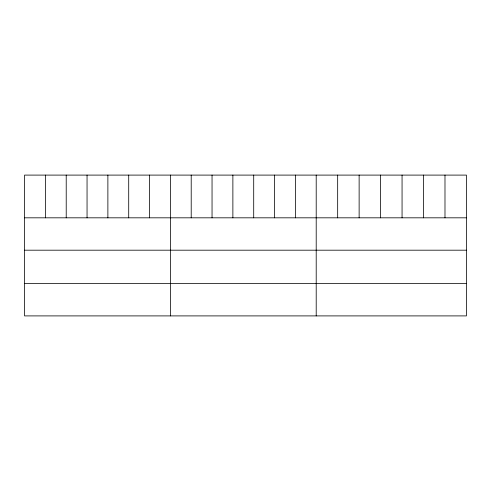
<?xml version="1.0" encoding="UTF-8"?>
<svg xmlns="http://www.w3.org/2000/svg" width="491" height="491" viewBox="0 0 491 491"><rect width="100%" height="100%" fill="white"/><g stroke="black" fill="none" stroke-linecap="round" stroke-linejoin="round"><path stroke-width="0.74" d="M466.45 217.82L466.45 315.903L24.55 315.903L24.55 175.097L466.45 175.097L466.45 217.82L24.55 217.82M24.55 250.189L466.45 250.189M24.55 283.534L466.45 283.534M444.987 175.097L444.987 217.82M423.524 175.097L423.524 217.82M402.061 175.097L402.061 217.82M380.593 175.097L380.593 217.82M359.13 175.097L359.13 217.82M337.667 175.097L337.667 217.82M316.204 175.097L316.204 315.903M295.373 175.097L295.373 217.82M274.537 175.097L274.537 217.82M253.706 175.097L253.706 217.82M232.875 175.097L232.875 217.82M212.044 175.097L212.044 217.82M191.208 175.097L191.208 217.82M170.377 175.097L170.377 315.903M149.546 175.097L149.546 217.82M128.71 175.097L128.71 217.82M107.879 175.097L107.879 217.82M87.048 175.097L87.048 217.82M66.217 175.097L66.217 217.82M45.381 175.097L45.381 217.82"/></g></svg>
